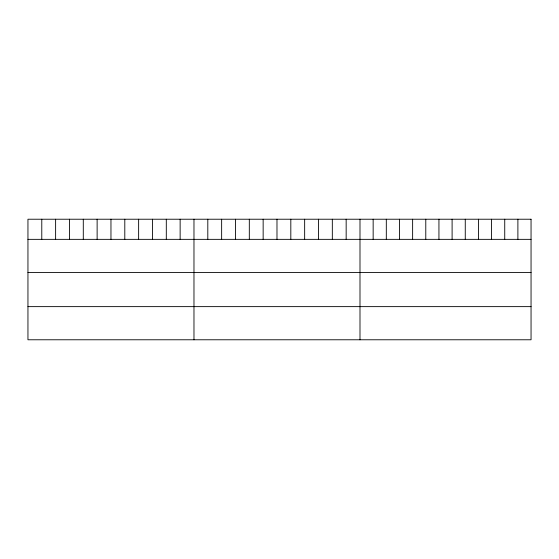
<?xml version="1.0" encoding="UTF-8"?>
<svg xmlns="http://www.w3.org/2000/svg" width="559" height="559" viewBox="0 0 559 559"><rect width="100%" height="100%" fill="white"/><g stroke="black" fill="none" stroke-linecap="round" stroke-linejoin="round"><path stroke-width="0.84" d="M27.95 239.35L531.05 239.35M27.95 272.492L531.05 272.492M27.95 306.632L531.05 306.632M517.893 219.226L517.893 239.35M504.735 219.226L504.735 239.35M491.578 219.226L491.578 239.35M478.42 219.226L478.42 239.35M465.263 219.226L465.263 239.35M452.105 219.226L452.105 239.35M438.941 219.226L438.941 239.35M425.783 219.226L425.783 239.35M412.626 219.226L412.626 239.35M399.468 219.226L399.468 239.35M386.311 219.226L386.311 239.35M373.153 219.226L373.153 239.35M359.996 219.226L359.996 339.774M346.161 219.226L346.161 239.35M332.326 219.226L332.326 239.35M318.49 219.226L318.49 239.35M304.655 219.226L304.655 239.35M290.82 219.226L290.82 239.35M276.984 219.226L276.984 239.35M263.149 219.226L263.149 239.35M249.314 219.226L249.314 239.35M235.479 219.226L235.479 239.35M221.643 219.226L221.643 239.35M207.808 219.226L207.808 239.35M193.973 219.226L193.973 339.774M180.138 219.226L180.138 239.35M166.303 219.226L166.303 239.35M152.467 219.226L152.467 239.35M138.632 219.226L138.632 239.35M124.797 219.226L124.797 239.35M110.962 219.226L110.962 239.35M97.126 219.226L97.126 239.35M83.291 219.226L83.291 239.35M69.456 219.226L69.456 239.35M55.62 219.226L55.62 239.35M41.785 219.226L41.785 239.35M531.05 219.226L27.95 219.226L27.95 339.774L531.05 339.774L531.05 219.226"/></g></svg>
